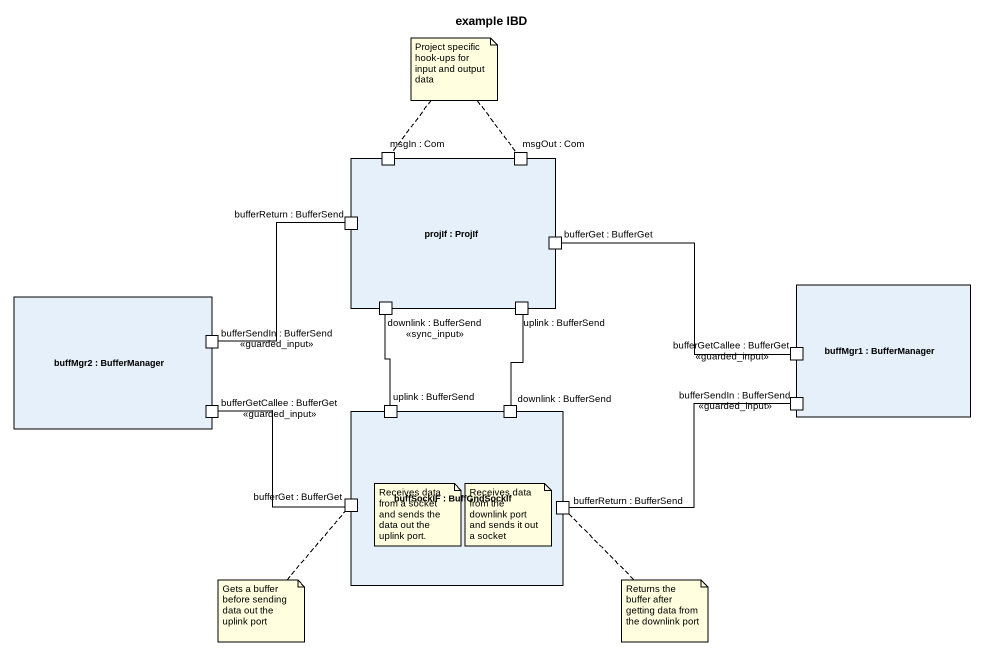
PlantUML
@startuml
title example IBD
rectangle "projIf : ProjIf" as projIf {
  port "msgIn : Com" as msgIn_Com
  port "msgOut : Com" as msgOut_Com
  port "bufferReturn : BufferSend" as bufferReturn_BufferSend
  port "bufferGet : BufferGet" as bufferGet_BufferGet
  port "downlink : BufferSend <<sync_input>>" as downlink_BufferSend_sync
  port "uplink : BufferSend" as uplink_BufferSend
}
rectangle "buffMgr2 : BufferManager" as buffMgr2 {
  port "bufferSendIn : BufferSend <<guarded_input>>" as bufferSendIn_BufferSend
  port "bufferGetCallee : BufferGet <<guarded_input>>" as bufferGetCallee_BufferGet_2
}
rectangle "buffMgr1 : BufferManager" as buffMgr1 {
  port "bufferGetCallee : BufferGet <<guarded_input>>" as bufferGetCallee_BufferGet
  port "bufferSendIn : BufferSend <<guarded_input>>" as bufferSendIn_BufferSend_2
}
rectangle "buffSockIF : BuffGndSockIf" as buffSockIF {
  port "uplink : BufferSend" as uplink_BufferSend_2
  port "downlink : BufferSend" as downlink_BufferSend
  port "bufferGet : BufferGet" as bufferGet_BufferGet_2
  port "bufferReturn : BufferSend" as bufferReturn_BufferSend_2
}
bufferReturn_BufferSend -- bufferSendIn_BufferSend
bufferGet_BufferGet -right- bufferGetCallee_BufferGet
uplink_BufferSend -- downlink_BufferSend
uplink_BufferSend_2 -up- downlink_BufferSend_sync
bufferGet_BufferGet_2 -up- bufferGetCallee_BufferGet_2
bufferReturn_BufferSend_2 -right- bufferSendIn_BufferSend_2
note as N1
  Project specific hook-ups for input and output data
end note
N1 .. msgIn_Com
N1 .. msgOut_Com
note as N2
  Receives data from a socket and sends the data out the uplink port.
end note
note as N3
  Receives data from the downlink port and sends it out a socket
end note
note as N4
  Gets a buffer before sending data out the uplink port
end note
N4 .. bufferGet_BufferGet_2
note as N5
  Returns the buffer after getting data from the downlink port
end note
N5 .. bufferReturn_BufferSend_2
@enduml
